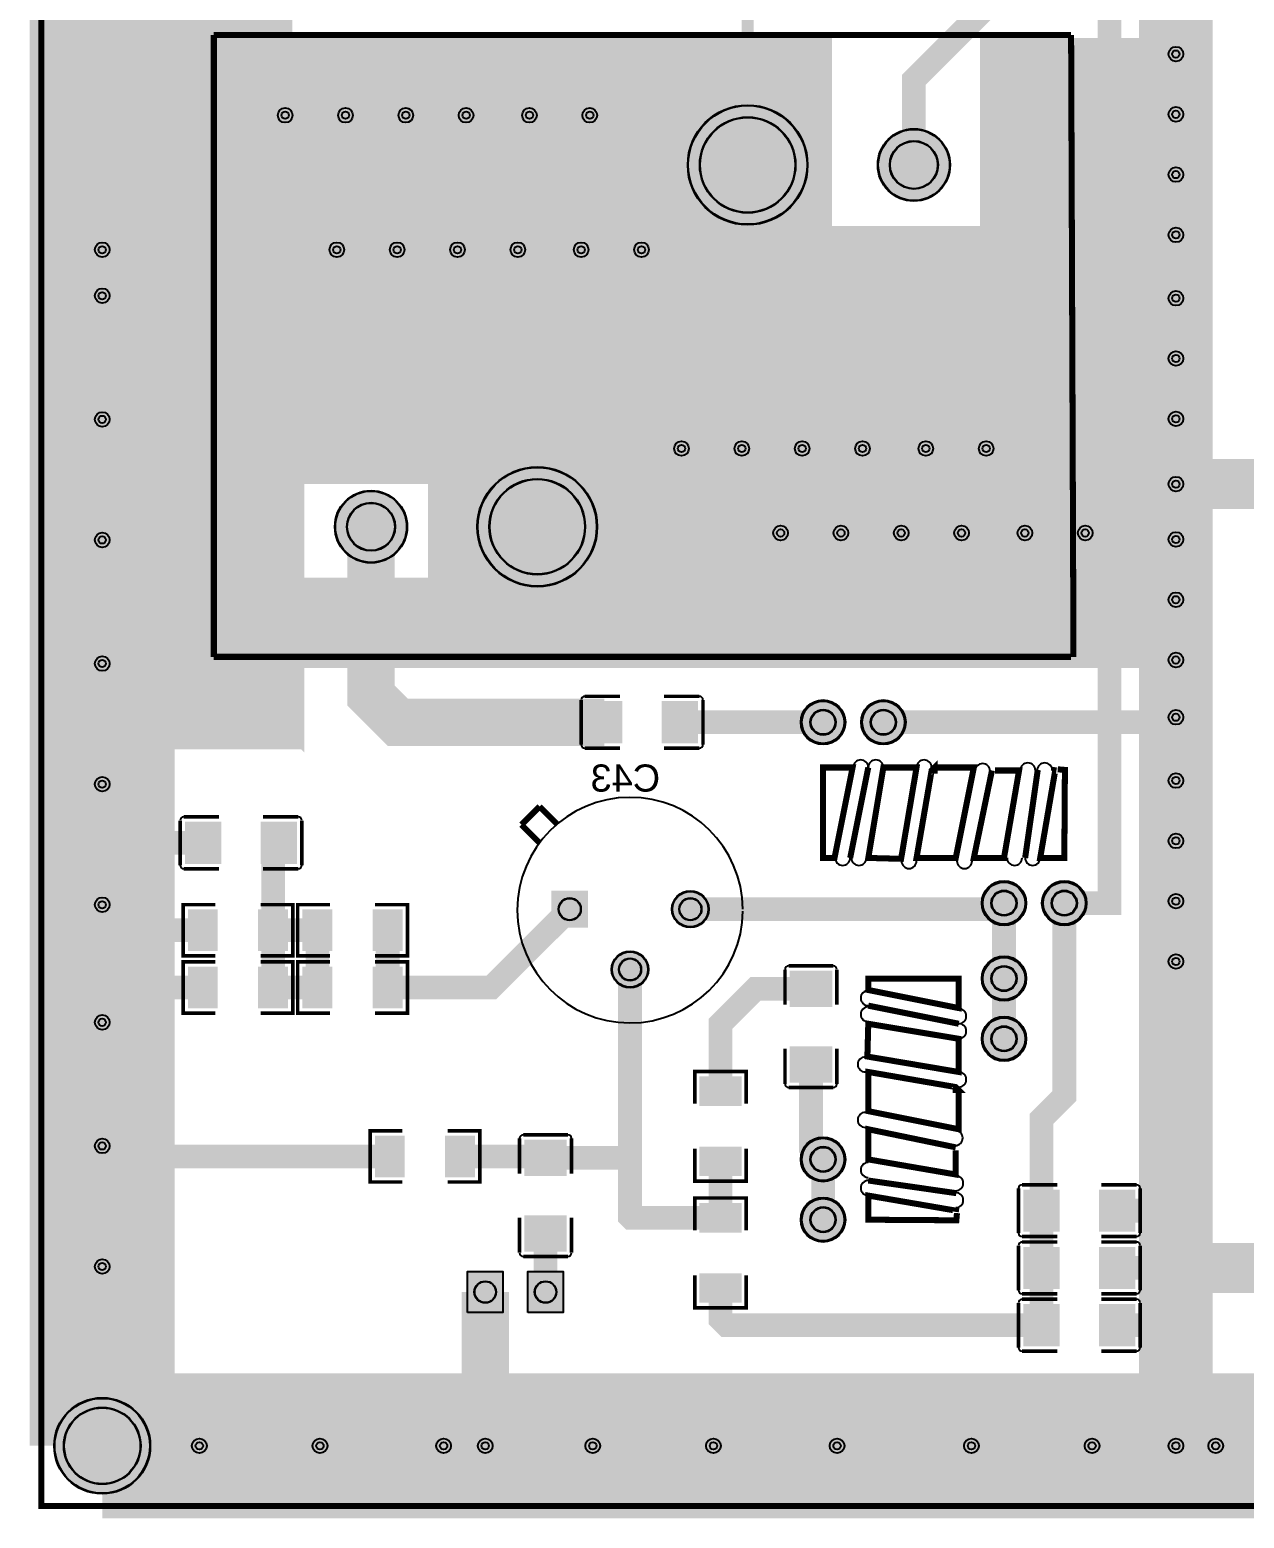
# Model space of a CAD drawing. Header units: millimetres. Extents: x 4 to 167, y 3 to 129.
# Drawn here: x 3.7 to 54.8, y 3.2 to 65.9 of the extents above; entities that cross this region are included whole.
import ezdxf

# ---------------------------------------------------------------- set-up
doc = ezdxf.new("R2010")
doc.units = ezdxf.units.MM
for name, color, linetype, true_color in [('BoardOutLine', 7, 'Continuous', 0xff00ff), ('BottomLayer', 7, 'Continuous', 0x0000ff), ('BottomPasteMaskLayer', 7, 'Continuous', 0x800000), ('BottomSilkLayer', 7, 'Continuous', 0x66cc33), ('BottomSolderMaskLayer', 7, 'Continuous', 0xaa00ff), ('Hole', 7, 'Continuous', 0x222222), ('Multi-Layer', 7, 'Continuous', 0xc0c0c0), ('TopLayer', 7, 'Continuous', 0xff0000), ('TopPasteMaskLayer', 7, 'Continuous', 0x808080), ('TopSilkLayer', 7, 'Continuous', 0xffcc00), ('TopSolderMaskLayer', 7, 'Continuous', 0x800080)]:
    doc.layers.add(name, color=color, linetype=linetype, true_color=true_color)
doc.styles.get("Standard").update_dxf_attribs({"font": 'arial.ttf'})

msp = doc.modelspace()

# ---------------------------------------------------------------- hatches: boundary and pattern name
at = {"layer": 'BottomLayer'}
for points in [[(14.79, 78.994), (14.79, 68.57), (14.732, 68.512), (14.732, 60.179), (7.601, 60.179), (6.731, 59.309), (6.731, 79.248)], [(6.731, 35.56), (15.113, 35.56), (15.24, 35.433), (15.24, 46.736), (20.447, 46.736), (20.447, 60.179), (7.093, 60.179), (6.731, 59.817)], [(33.91, 60.179), (20.32, 60.179), (20.447, 46.355), (21.209, 45.212)], [(33.91, 60.179), (33.91, 44.941), (33.909, 44.94), (25.051, 44.94), (25.05, 44.939), (20.466, 44.939), (20.447, 44.958), (20.447, 46.482)], [(33.909, 57.531), (47.498, 57.531), (47.498, 39.497), (47.752, 39.243), (20.447, 39.243), (20.447, 44.958)], [(28.614, 35.839), (28.614, 37.567), (27.129, 37.567), (27.129, 35.839)], [(30.314, 35.839), (30.314, 37.567), (31.799, 37.567), (31.799, 35.839)]]:
    msp.add_hatch(color=256, dxfattribs=at).paths.add_polyline_path(points)
at = {"layer": 'BottomPasteMaskLayer'}
for points in [[(28.614, 35.939), (28.614, 36.309), (28.514, 36.409), (28.209, 36.409), (28.109, 36.509), (28.109, 36.897), (28.209, 36.997), (28.514, 36.997), (28.614, 37.097), (28.614, 37.467), (28.514, 37.567), (27.229, 37.567), (27.129, 37.467), (27.129, 35.939), (27.229, 35.839), (28.514, 35.839)], [(30.314, 35.939), (30.314, 36.309), (30.414, 36.409), (30.719, 36.409), (30.819, 36.509), (30.819, 36.897), (30.719, 36.997), (30.414, 36.997), (30.314, 37.097), (30.314, 37.467), (30.414, 37.567), (31.699, 37.567), (31.799, 37.467), (31.799, 35.939), (31.699, 35.839), (30.414, 35.839)]]:
    msp.add_hatch(color=256, dxfattribs=at).paths.add_polyline_path(points)
at = {"layer": 'BottomSolderMaskLayer'}
for points in [[(31.385, 60.179, 1), (36.435, 60.179, 1)], [(39.385, 60.179, 1), (42.435, 60.179, 1)], [(22.525, 44.939, 1), (27.575, 44.939, 1)], [(16.525, 44.939, 1), (19.575, 44.939, 1)], [(36.144, 36.703, 1), (38.024, 36.703, 1)], [(38.684, 36.703, 1), (40.564, 36.703, 1)], [(28.639, 35.814), (28.639, 37.592), (27.104, 37.592), (27.104, 35.814)], [(30.289, 35.814), (30.289, 37.592), (31.824, 37.592), (31.824, 35.814)], [(25.641, 29.604), (27.191, 29.604), (27.191, 28.054), (25.641, 28.054)], [(30.721, 28.829, 1), (32.271, 28.829, 1)], [(43.764, 29.083, 1), (45.644, 29.083, 1)], [(46.304, 29.083, 1), (48.184, 29.083, 1)], [(28.181, 26.289, 1), (29.731, 26.289, 1)], [(43.764, 25.908, 1), (45.644, 25.908, 1)], [(43.764, 23.368, 1), (45.644, 23.368, 1)], [(36.144, 18.288, 1), (38.024, 18.288, 1)], [(36.144, 15.748, 1), (38.024, 15.748, 1)], [(22.092, 11.811), (22.092, 13.589), (23.628, 13.589), (23.628, 11.811)], [(24.632, 11.811), (24.632, 13.589), (26.168, 13.589), (26.168, 11.811)], [(4.706, 6.223, 1), (8.756, 6.223, 1)]]:
    msp.add_hatch(color=256, dxfattribs=at).paths.add_polyline_path(points)
at = {"layer": 'Multi-Layer'}
for points in [[(31.41, 60.179, 1), (36.41, 60.179, 1)], [(39.41, 60.179, 1), (42.41, 60.179, 1)], [(22.55, 44.939, 1), (27.55, 44.939, 1)], [(16.55, 44.939, 1), (19.55, 44.939, 1)], [(36.195, 36.703, 1), (37.973, 36.703, 1)], [(38.735, 36.703, 1), (40.513, 36.703, 1)], [(25.667, 29.578), (27.165, 29.578), (27.165, 28.08), (25.667, 28.08)], [(30.747, 28.829, 1), (32.245, 28.829, 1)], [(43.815, 29.083, 1), (45.593, 29.083, 1)], [(46.355, 29.083, 1), (48.133, 29.083, 1)], [(28.207, 26.289, 1), (29.705, 26.289, 1)], [(43.815, 25.908, 1), (45.593, 25.908, 1)], [(43.815, 23.368, 1), (45.593, 23.368, 1)], [(36.195, 18.288, 1), (37.973, 18.288, 1)], [(36.195, 15.748, 1), (37.973, 15.748, 1)]]:
    msp.add_hatch(color=256, dxfattribs=at).paths.add_polyline_path(points)
at = {"layer": 'TopLayer'}
for points in [[(6.731, 65.786), (33.782, 65.786), (33.909, 65.659), (37.338, 65.659), (37.465, 65.786), (37.465, 56.607), (7.331, 56.607), (7.239, 56.515)], [(51.943, 65.532), (43.688, 65.532), (43.688, 56.861), (43.434, 56.607), (51.273, 56.607), (51.943, 57.277), (51.943, 57.277)], [(6.731, 56.642), (6.731, 48.742), (7.239, 48.234), (51.943, 48.234), (51.943, 56.607)], [(20.447, 48.234), (20.447, 38.989), (51.943, 38.989), (51.943, 48.234)], [(21.336, 42.799), (6.731, 42.799), (6.731, 38.989), (21.971, 38.989), (22.479, 39.497)], [(11.723, 30.759), (11.723, 32.487), (10.238, 32.487), (10.238, 30.759)], [(13.423, 30.759), (13.423, 32.487), (14.908, 32.487), (14.908, 30.759)], [(11.571, 28.791), (11.571, 27.09), (10.364, 27.09), (10.364, 28.791)], [(13.321, 28.791), (13.321, 27.09), (14.529, 27.09), (14.529, 28.791)], [(16.397, 28.791), (16.397, 27.09), (15.19, 27.09), (15.19, 28.791)], [(18.147, 28.791), (18.147, 27.09), (19.355, 27.09), (19.355, 28.791)], [(11.571, 26.378), (11.571, 24.677), (10.364, 24.677), (10.364, 26.378)], [(13.321, 26.378), (13.321, 24.677), (14.529, 24.677), (14.529, 26.378)], [(16.397, 26.378), (16.397, 24.677), (15.19, 24.677), (15.19, 26.378)], [(18.147, 26.378), (18.147, 24.677), (19.355, 24.677), (19.355, 26.378)], [(37.44, 24.726), (35.712, 24.726), (35.712, 26.211), (37.44, 26.211)], [(37.44, 23.026), (35.712, 23.026), (35.712, 21.541), (37.44, 21.541)], [(31.916, 20.56), (33.617, 20.56), (33.617, 21.768), (31.916, 21.768)], [(19.445, 19.266), (19.445, 17.565), (18.238, 17.565), (18.238, 19.266)], [(21.195, 19.266), (21.195, 17.565), (22.403, 17.565), (22.403, 19.266)], [(26.264, 17.614), (24.536, 17.614), (24.536, 19.099), (26.264, 19.099)], [(31.916, 18.81), (33.617, 18.81), (33.617, 17.603), (31.916, 17.603)], [(47.029, 15.265), (47.029, 16.993), (45.544, 16.993), (45.544, 15.265)], [(48.729, 15.265), (48.729, 16.993), (50.214, 16.993), (50.214, 15.265)], [(33.617, 15.226), (31.916, 15.226), (31.916, 16.434), (33.617, 16.434)], [(26.264, 15.914), (24.536, 15.914), (24.536, 14.429), (26.264, 14.429)], [(47.029, 12.852), (47.029, 14.58), (45.544, 14.58), (45.544, 12.852)], [(48.729, 12.852), (48.729, 14.58), (50.214, 14.58), (50.214, 12.852)], [(33.617, 13.476), (31.916, 13.476), (31.916, 12.269), (33.617, 12.269)], [(47.029, 10.439), (47.029, 12.167), (45.544, 12.167), (45.544, 10.439)], [(48.729, 10.439), (48.729, 12.167), (50.214, 12.167), (50.214, 10.439)]]:
    msp.add_hatch(color=256, dxfattribs=at).paths.add_polyline_path(points)
at = {"layer": 'TopPasteMaskLayer'}
for points in [[(11.723, 30.859), (11.723, 31.229), (11.623, 31.329), (11.318, 31.329), (11.218, 31.429), (11.218, 31.817), (11.318, 31.917), (11.623, 31.917), (11.723, 32.017), (11.723, 32.387), (11.623, 32.487), (10.338, 32.487), (10.238, 32.387), (10.238, 30.859), (10.338, 30.759), (11.623, 30.759)], [(13.423, 30.859), (13.423, 31.229), (13.523, 31.329), (13.828, 31.329), (13.928, 31.429), (13.928, 31.817), (13.828, 31.917), (13.523, 31.917), (13.423, 32.017), (13.423, 32.387), (13.523, 32.487), (14.808, 32.487), (14.908, 32.387), (14.908, 30.859), (14.808, 30.759), (13.523, 30.759)], [(11.571, 28.691), (11.571, 28.329), (11.471, 28.229), (11.26, 28.229), (11.16, 28.129), (11.16, 27.751), (11.26, 27.651), (11.471, 27.651), (11.571, 27.551), (11.571, 27.19), (11.471, 27.09), (10.464, 27.09), (10.364, 27.19), (10.364, 28.691), (10.464, 28.791), (11.471, 28.791)], [(13.321, 28.691), (13.321, 28.329), (13.421, 28.229), (13.632, 28.229), (13.732, 28.129), (13.732, 27.751), (13.632, 27.651), (13.421, 27.651), (13.321, 27.551), (13.321, 27.19), (13.421, 27.09), (14.429, 27.09), (14.529, 27.19), (14.529, 28.691), (14.429, 28.791), (13.421, 28.791)], [(16.397, 28.691), (16.397, 28.329), (16.297, 28.229), (16.086, 28.229), (15.986, 28.129), (15.986, 27.751), (16.086, 27.651), (16.297, 27.651), (16.397, 27.551), (16.397, 27.19), (16.297, 27.09), (15.29, 27.09), (15.19, 27.19), (15.19, 28.691), (15.29, 28.791), (16.297, 28.791)], [(18.147, 28.691), (18.147, 28.329), (18.247, 28.229), (18.458, 28.229), (18.558, 28.129), (18.558, 27.751), (18.458, 27.651), (18.247, 27.651), (18.147, 27.551), (18.147, 27.19), (18.247, 27.09), (19.255, 27.09), (19.355, 27.19), (19.355, 28.691), (19.255, 28.791), (18.247, 28.791)], [(11.571, 26.278), (11.571, 25.916), (11.471, 25.816), (11.26, 25.816), (11.16, 25.716), (11.16, 25.338), (11.26, 25.238), (11.471, 25.238), (11.571, 25.138), (11.571, 24.777), (11.471, 24.677), (10.464, 24.677), (10.364, 24.777), (10.364, 26.278), (10.464, 26.378), (11.471, 26.378)], [(13.321, 26.278), (13.321, 25.916), (13.421, 25.816), (13.632, 25.816), (13.732, 25.716), (13.732, 25.338), (13.632, 25.238), (13.421, 25.238), (13.321, 25.138), (13.321, 24.777), (13.421, 24.677), (14.429, 24.677), (14.529, 24.777), (14.529, 26.278), (14.429, 26.378), (13.421, 26.378)], [(16.397, 26.278), (16.397, 25.916), (16.297, 25.816), (16.086, 25.816), (15.986, 25.716), (15.986, 25.338), (16.086, 25.238), (16.297, 25.238), (16.397, 25.138), (16.397, 24.777), (16.297, 24.677), (15.29, 24.677), (15.19, 24.777), (15.19, 26.278), (15.29, 26.378), (16.297, 26.378)], [(18.147, 26.278), (18.147, 25.916), (18.247, 25.816), (18.458, 25.816), (18.558, 25.716), (18.558, 25.338), (18.458, 25.238), (18.247, 25.238), (18.147, 25.138), (18.147, 24.777), (18.247, 24.677), (19.255, 24.677), (19.355, 24.777), (19.355, 26.278), (19.255, 26.378), (18.247, 26.378)], [(37.34, 24.726), (36.97, 24.726), (36.87, 24.826), (36.87, 25.131), (36.77, 25.231), (36.382, 25.231), (36.282, 25.131), (36.282, 24.826), (36.182, 24.726), (35.812, 24.726), (35.712, 24.826), (35.712, 26.111), (35.812, 26.211), (37.34, 26.211), (37.44, 26.111), (37.44, 24.826)], [(37.34, 23.026), (36.97, 23.026), (36.87, 22.926), (36.87, 22.621), (36.77, 22.521), (36.382, 22.521), (36.282, 22.621), (36.282, 22.926), (36.182, 23.026), (35.812, 23.026), (35.712, 22.926), (35.712, 21.641), (35.812, 21.541), (37.34, 21.541), (37.44, 21.641), (37.44, 22.926)], [(32.016, 20.56), (32.377, 20.56), (32.477, 20.66), (32.477, 20.871), (32.577, 20.971), (32.955, 20.971), (33.055, 20.871), (33.055, 20.66), (33.155, 20.56), (33.517, 20.56), (33.617, 20.66), (33.617, 21.668), (33.517, 21.768), (32.016, 21.768), (31.916, 21.668), (31.916, 20.66)], [(19.445, 19.166), (19.445, 18.804), (19.345, 18.704), (19.134, 18.704), (19.034, 18.604), (19.034, 18.226), (19.134, 18.126), (19.345, 18.126), (19.445, 18.026), (19.445, 17.665), (19.345, 17.565), (18.338, 17.565), (18.238, 17.665), (18.238, 19.166), (18.338, 19.266), (19.345, 19.266)], [(21.195, 19.166), (21.195, 18.804), (21.295, 18.704), (21.506, 18.704), (21.606, 18.604), (21.606, 18.226), (21.506, 18.126), (21.295, 18.126), (21.195, 18.026), (21.195, 17.665), (21.295, 17.565), (22.303, 17.565), (22.403, 17.665), (22.403, 19.166), (22.303, 19.266), (21.295, 19.266)], [(26.164, 17.614), (25.794, 17.614), (25.694, 17.714), (25.694, 18.019), (25.594, 18.119), (25.206, 18.119), (25.106, 18.019), (25.106, 17.714), (25.006, 17.614), (24.636, 17.614), (24.536, 17.714), (24.536, 18.999), (24.636, 19.099), (26.164, 19.099), (26.264, 18.999), (26.264, 17.714)], [(32.016, 18.81), (32.377, 18.81), (32.477, 18.71), (32.477, 18.499), (32.577, 18.399), (32.955, 18.399), (33.055, 18.499), (33.055, 18.71), (33.155, 18.81), (33.517, 18.81), (33.617, 18.71), (33.617, 17.703), (33.517, 17.603), (32.016, 17.603), (31.916, 17.703), (31.916, 18.71)], [(47.029, 15.365), (47.029, 15.735), (46.929, 15.835), (46.624, 15.835), (46.524, 15.935), (46.524, 16.323), (46.624, 16.423), (46.929, 16.423), (47.029, 16.523), (47.029, 16.893), (46.929, 16.993), (45.644, 16.993), (45.544, 16.893), (45.544, 15.365), (45.644, 15.265), (46.929, 15.265)], [(48.729, 15.365), (48.729, 15.735), (48.829, 15.835), (49.134, 15.835), (49.234, 15.935), (49.234, 16.323), (49.134, 16.423), (48.829, 16.423), (48.729, 16.523), (48.729, 16.893), (48.829, 16.993), (50.114, 16.993), (50.214, 16.893), (50.214, 15.365), (50.114, 15.265), (48.829, 15.265)], [(33.517, 15.226), (33.155, 15.226), (33.055, 15.326), (33.055, 15.537), (32.955, 15.637), (32.577, 15.637), (32.477, 15.537), (32.477, 15.326), (32.377, 15.226), (32.016, 15.226), (31.916, 15.326), (31.916, 16.334), (32.016, 16.434), (33.517, 16.434), (33.617, 16.334), (33.617, 15.326)], [(26.164, 15.914), (25.794, 15.914), (25.694, 15.814), (25.694, 15.509), (25.594, 15.409), (25.206, 15.409), (25.106, 15.509), (25.106, 15.814), (25.006, 15.914), (24.636, 15.914), (24.536, 15.814), (24.536, 14.529), (24.636, 14.429), (26.164, 14.429), (26.264, 14.529), (26.264, 15.814)], [(47.029, 12.952), (47.029, 13.322), (46.929, 13.422), (46.624, 13.422), (46.524, 13.522), (46.524, 13.91), (46.624, 14.01), (46.929, 14.01), (47.029, 14.11), (47.029, 14.48), (46.929, 14.58), (45.644, 14.58), (45.544, 14.48), (45.544, 12.952), (45.644, 12.852), (46.929, 12.852)], [(48.729, 12.952), (48.729, 13.322), (48.829, 13.422), (49.134, 13.422), (49.234, 13.522), (49.234, 13.91), (49.134, 14.01), (48.829, 14.01), (48.729, 14.11), (48.729, 14.48), (48.829, 14.58), (50.114, 14.58), (50.214, 14.48), (50.214, 12.952), (50.114, 12.852), (48.829, 12.852)], [(33.517, 13.476), (33.155, 13.476), (33.055, 13.376), (33.055, 13.165), (32.955, 13.065), (32.577, 13.065), (32.477, 13.165), (32.477, 13.376), (32.377, 13.476), (32.016, 13.476), (31.916, 13.376), (31.916, 12.369), (32.016, 12.269), (33.517, 12.269), (33.617, 12.369), (33.617, 13.376)], [(47.029, 10.539), (47.029, 10.909), (46.929, 11.009), (46.624, 11.009), (46.524, 11.109), (46.524, 11.497), (46.624, 11.597), (46.929, 11.597), (47.029, 11.697), (47.029, 12.067), (46.929, 12.167), (45.644, 12.167), (45.544, 12.067), (45.544, 10.539), (45.644, 10.439), (46.929, 10.439)], [(48.729, 10.539), (48.729, 10.909), (48.829, 11.009), (49.134, 11.009), (49.234, 11.109), (49.234, 11.497), (49.134, 11.597), (48.829, 11.597), (48.729, 11.697), (48.729, 12.067), (48.829, 12.167), (50.114, 12.167), (50.214, 12.067), (50.214, 10.539), (50.114, 10.439), (48.829, 10.439)]]:
    msp.add_hatch(color=256, dxfattribs=at).paths.add_polyline_path(points)
at = {"layer": 'TopSolderMaskLayer'}
for points in [[(31.385, 60.179, 1), (36.435, 60.179, 1)], [(39.385, 60.179, 1), (42.435, 60.179, 1)], [(22.525, 44.939, 1), (27.575, 44.939, 1)], [(16.525, 44.939, 1), (19.575, 44.939, 1)], [(36.144, 36.703, 1), (38.024, 36.703, 1)], [(38.684, 36.703, 1), (40.564, 36.703, 1)], [(11.748, 30.734), (11.748, 32.512), (10.213, 32.512), (10.213, 30.734)], [(13.398, 30.734), (13.398, 32.512), (14.933, 32.512), (14.933, 30.734)], [(25.641, 29.604), (27.191, 29.604), (27.191, 28.054), (25.641, 28.054)], [(30.721, 28.829, 1), (32.271, 28.829, 1)], [(43.764, 29.083, 1), (45.644, 29.083, 1)], [(46.304, 29.083, 1), (48.184, 29.083, 1)], [(11.596, 28.816), (11.596, 27.064), (10.338, 27.064), (10.338, 28.816)], [(13.296, 28.816), (13.296, 27.064), (14.554, 27.064), (14.554, 28.816)], [(16.422, 28.816), (16.422, 27.064), (15.164, 27.064), (15.164, 28.816)], [(18.122, 28.816), (18.122, 27.064), (19.38, 27.064), (19.38, 28.816)], [(28.181, 26.289, 1), (29.731, 26.289, 1)], [(11.596, 26.403), (11.596, 24.651), (10.338, 24.651), (10.338, 26.403)], [(13.296, 26.403), (13.296, 24.651), (14.554, 24.651), (14.554, 26.403)], [(16.422, 26.403), (16.422, 24.651), (15.164, 24.651), (15.164, 26.403)], [(18.122, 26.403), (18.122, 24.651), (19.38, 24.651), (19.38, 26.403)], [(43.764, 25.908, 1), (45.644, 25.908, 1)], [(37.47, 24.704), (35.683, 24.704), (35.683, 26.233), (37.47, 26.233)], [(43.764, 23.368, 1), (45.644, 23.368, 1)], [(37.47, 23.048), (35.683, 23.048), (35.683, 21.519), (37.47, 21.519)], [(31.88, 20.542), (33.652, 20.542), (33.652, 21.786), (31.88, 21.786)], [(19.47, 19.291), (19.47, 17.539), (18.212, 17.539), (18.212, 19.291)], [(21.17, 19.291), (21.17, 17.539), (22.428, 17.539), (22.428, 19.291)], [(26.294, 17.592), (24.506, 17.592), (24.506, 19.121), (26.294, 19.121)], [(31.88, 18.828), (33.652, 18.828), (33.652, 17.584), (31.88, 17.584)], [(36.144, 18.288, 1), (38.024, 18.288, 1)], [(47.054, 15.24), (47.054, 17.018), (45.519, 17.018), (45.519, 15.24)], [(48.704, 15.24), (48.704, 17.018), (50.239, 17.018), (50.239, 15.24)], [(33.652, 15.208), (31.88, 15.208), (31.88, 16.452), (33.652, 16.452)], [(36.144, 15.748, 1), (38.024, 15.748, 1)], [(26.294, 15.936), (24.506, 15.936), (24.506, 14.407), (26.294, 14.407)], [(47.054, 12.827), (47.054, 14.605), (45.519, 14.605), (45.519, 12.827)], [(48.704, 12.827), (48.704, 14.605), (50.239, 14.605), (50.239, 12.827)], [(22.092, 11.811), (22.092, 13.589), (23.628, 13.589), (23.628, 11.811)], [(24.632, 11.811), (24.632, 13.589), (26.168, 13.589), (26.168, 11.811)], [(33.652, 13.494), (31.88, 13.494), (31.88, 12.25), (33.652, 12.25)], [(47.054, 10.414), (47.054, 12.192), (45.519, 12.192), (45.519, 10.414)], [(48.704, 10.414), (48.704, 12.192), (50.239, 12.192), (50.239, 10.414)], [(4.706, 6.223, 1), (8.756, 6.223, 1)]]:
    msp.add_hatch(color=256, dxfattribs=at).paths.add_polyline_path(points)

# ---------------------------------------------------------------- linework, layer by layer
at = {"layer": 'BoardOutLine', "const_width": 0.254}
msp.add_lwpolyline([(4.166, 128.677), (166.879, 128.677), (166.879, 3.683), (4.166, 3.683), (4.166, 128.677)], close=True, dxfattribs=at)
at = {"layer": 'BottomLayer'}
for points, const_width in [([(6.731, 126.111), (6.731, 6.223)], 6), ([(83.004, 87.503), (49.149, 87.503), (49.149, 29.083), (47.244, 29.083)], 1), ([(51.943, 64.853), (51.943, 67.52)], 2), ([(40.91, 60.179), (40.91, 63.77), (44.704, 67.564)], 1), ([(51.943, 62.313), (51.943, 64.853)], 2), ([(51.943, 59.773), (51.943, 62.313)], 2), ([(33.91, 60.179), (6.731, 60.179)], 2), ([(33.909, 60.18), (33.909, 44.94), (25.05, 44.94)], 2), ([(51.943, 57.233), (51.943, 59.773)], 2), ([(51.943, 54.566), (51.943, 57.233)], 2), ([(51.943, 52.026), (51.943, 54.566)], 2), ([(51.943, 49.486), (51.943, 52.026)], 2), ([(51.943, 46.736), (51.943, 49.486)], 2), ([(51.944, 44.406), (51.944, 46.736), (60.198, 46.736)], 2), ([(27.871, 36.703), (19.177, 36.703), (18.049, 37.831), (18.049, 44.94)], 2), ([(51.944, 41.866), (51.944, 44.406)], 2), ([(51.944, 39.326), (51.944, 41.866)], 2), ([(51.944, 36.913), (51.944, 39.326)], 2), ([(51.944, 34.246), (51.944, 36.913)], 2), ([(37.084, 36.703), (31.057, 36.703)], 1), ([(51.944, 31.706), (51.944, 34.246)], 2), ([(51.944, 29.166), (51.944, 31.706)], 2), ([(51.944, 26.626), (51.944, 29.166)], 2), ([(60.198, 13.716), (51.944, 13.716), (51.944, 26.626)], 2), ([(51.944, 13.716), (51.944, 6.223)], 2), ([(6.731, 6.223), (150.156, 6.223)], 6)]:
    msp.add_lwpolyline(points, dxfattribs=dict(at, const_width=const_width))
at = {"layer": 'BottomSilkLayer', "const_width": 0.152}
for points in [[(26.9, 35.763), (26.9, 37.643)], [(27.053, 37.796), (28.538, 37.796)], [(31.875, 37.796), (30.39, 37.796)], [(32.028, 35.763), (32.028, 37.643)], [(28.538, 35.61), (27.053, 35.61)], [(30.39, 35.61), (31.875, 35.61)]]:
    msp.add_lwpolyline(points, dxfattribs=at)
at = {"layer": 'BottomSilkLayer'}
for centre, start, end in [((27.053, 37.643), 90, 180), ((31.875, 37.643), 0, 90), ((27.053, 35.763), 180, 270), ((31.875, 35.763), 270, 360)]:
    msp.add_arc(centre, 0.152, start, end, dxfattribs=at)
at = {"layer": 'BottomSolderMaskLayer'}
for points, const_width in [([(6.731, 126.111), (6.731, 6.223)], 6.102), ([(51.943, 46.736), (51.943, 85.09)], 2.102), ([(51.944, 46.736), (51.943, 78.74)], 2.102), ([(60.198, 13.716), (51.944, 13.716), (51.944, 46.736), (60.198, 46.736)], 2.102), ([(51.944, 13.716), (51.944, 6.223)], 2.102), ([(6.731, 6.223), (150.156, 6.223)], 6.102), ([(6.731, 6.223), (164.338, 6.223)], 6.102)]:
    msp.add_lwpolyline(points, dxfattribs=dict(at, const_width=const_width))
for centre, radius in [((33.91, 60.179), 2.525), ((33.91, 60.179), 2.02), ((40.91, 60.179), 1.525), ((40.91, 60.179), 1.017), ((25.05, 44.939), 2.525), ((18.05, 44.939), 1.525), ((25.05, 44.939), 2.02), ((18.05, 44.939), 1.017), ((37.084, 36.703), 0.94), ((39.624, 36.703), 0.94), ((37.084, 36.703), 0.537), ((39.624, 36.703), 0.537), ((31.496, 28.829), 0.775), ((44.704, 29.083), 0.94), ((44.704, 29.083), 0.537), ((47.244, 29.083), 0.94), ((47.244, 29.083), 0.537), ((26.416, 28.829), 0.473), ((31.496, 28.829), 0.473), ((28.956, 26.289), 0.775), ((28.956, 26.289), 0.473), ((44.704, 25.908), 0.94), ((44.704, 25.908), 0.537), ((44.704, 23.368), 0.94), ((44.704, 23.368), 0.537), ((37.084, 18.288), 0.94), ((37.084, 18.288), 0.537), ((37.084, 15.748), 0.94), ((37.084, 15.748), 0.537), ((22.86, 12.7), 0.46), ((25.4, 12.7), 0.46), ((6.731, 6.223), 2.025), ((6.731, 6.223), 1.62)]:
    msp.add_circle(centre, radius, dxfattribs=at)
at = {"layer": 'Hole'}
for centre in [(51.943, 64.853), (14.434, 62.275), (16.974, 62.275), (19.514, 62.275), (22.054, 62.275), (24.721, 62.275), (27.261, 62.275), (51.943, 62.313), (51.943, 59.773), (51.943, 57.233), (6.731, 56.607), (16.611, 56.607), (19.151, 56.607), (21.691, 56.607), (24.231, 56.607), (26.898, 56.607), (29.438, 56.607), (6.731, 54.669), (51.943, 54.566), (51.943, 52.026), (6.731, 49.462), (6.731, 49.462), (51.943, 49.486), (31.125, 48.234), (33.665, 48.234), (36.205, 48.234), (38.745, 48.234), (41.412, 48.234), (43.952, 48.234), (51.943, 46.736), (6.731, 44.382), (6.731, 44.382), (6.731, 44.382), (35.298, 44.676), (37.838, 44.676), (40.378, 44.676), (42.918, 44.676), (45.585, 44.676), (48.125, 44.676), (51.944, 44.406), (51.944, 41.866), (6.731, 39.175), (51.944, 39.326), (51.944, 36.913), (6.731, 34.095), (6.731, 34.095), (51.944, 34.246), (51.944, 31.706), (6.731, 29.015), (6.731, 29.015), (6.731, 29.015), (51.944, 29.166), (51.944, 26.626), (6.731, 24.062), (6.731, 18.855), (6.731, 18.855), (6.731, 13.775), (6.731, 13.775), (10.82, 6.223), (15.9, 6.223), (15.9, 6.223), (21.107, 6.223), (21.107, 6.223), (22.86, 6.223), (27.387, 6.223), (27.387, 6.223), (32.467, 6.223), (32.467, 6.223), (37.674, 6.223), (37.674, 6.223), (43.332, 6.223), (43.332, 6.223), (48.412, 6.223), (48.412, 6.223), (51.943, 6.223), (53.619, 6.223)]:
    msp.add_circle(centre, 0.155, dxfattribs=at)
at = {"layer": 'Multi-Layer'}
for points in [[(22.117, 11.836), (22.117, 13.564), (23.602, 13.564), (23.602, 11.836)], [(24.657, 11.836), (24.657, 13.564), (26.142, 13.564), (26.142, 11.836)]]:
    msp.add_lwpolyline(points, close=True, dxfattribs=at)
for centre, radius in [((51.943, 64.853), 0.31), ((14.434, 62.275), 0.31), ((16.974, 62.275), 0.31), ((19.514, 62.275), 0.31), ((22.054, 62.275), 0.31), ((24.721, 62.275), 0.31), ((27.261, 62.275), 0.31), ((33.91, 60.179), 2.5), ((33.91, 60.179), 2), ((51.943, 62.313), 0.31), ((40.91, 60.179), 1.5), ((40.91, 60.179), 1), ((51.943, 59.773), 0.31), ((51.943, 57.233), 0.31), ((6.731, 56.607), 0.31), ((16.611, 56.607), 0.31), ((19.151, 56.607), 0.31), ((21.691, 56.607), 0.31), ((24.231, 56.607), 0.31), ((26.898, 56.607), 0.31), ((29.438, 56.607), 0.31), ((6.731, 54.669), 0.31), ((51.943, 54.566), 0.31), ((51.943, 52.026), 0.31), ((6.731, 49.462), 0.31), ((6.731, 49.462), 0.31), ((51.943, 49.486), 0.31), ((31.125, 48.234), 0.31), ((33.665, 48.234), 0.31), ((36.205, 48.234), 0.31), ((38.745, 48.234), 0.31), ((41.412, 48.234), 0.31), ((43.952, 48.234), 0.31), ((25.05, 44.939), 2.5), ((51.943, 46.736), 0.31), ((18.05, 44.939), 1.5), ((25.05, 44.939), 2), ((18.05, 44.939), 1), ((6.731, 44.382), 0.31), ((6.731, 44.382), 0.31), ((6.731, 44.382), 0.31), ((35.298, 44.676), 0.31), ((37.838, 44.676), 0.31), ((40.378, 44.676), 0.31), ((42.918, 44.676), 0.31), ((45.585, 44.676), 0.31), ((48.125, 44.676), 0.31), ((51.944, 44.406), 0.31), ((51.944, 41.866), 0.31), ((51.944, 39.326), 0.31), ((6.731, 39.175), 0.31), ((37.084, 36.703), 0.889), ((37.084, 36.703), 0.508), ((39.624, 36.703), 0.889), ((39.624, 36.703), 0.508), ((51.944, 36.913), 0.31), ((51.944, 34.246), 0.31), ((6.731, 34.095), 0.31), ((6.731, 34.095), 0.31), ((51.944, 31.706), 0.31), ((31.496, 28.829), 0.749), ((44.704, 29.083), 0.889), ((44.704, 29.083), 0.508), ((47.244, 29.083), 0.889), ((47.244, 29.083), 0.508), ((51.944, 29.166), 0.31), ((6.731, 29.015), 0.31), ((6.731, 29.015), 0.31), ((6.731, 29.015), 0.31), ((26.416, 28.829), 0.457), ((31.496, 28.829), 0.457), ((28.956, 26.289), 0.749), ((28.956, 26.289), 0.457), ((44.704, 25.908), 0.889), ((44.704, 25.908), 0.508), ((51.944, 26.626), 0.31), ((6.731, 24.062), 0.31), ((44.704, 23.368), 0.889), ((44.704, 23.368), 0.508), ((6.731, 18.855), 0.31), ((6.731, 18.855), 0.31), ((37.084, 18.288), 0.889), ((37.084, 18.288), 0.508), ((37.084, 15.748), 0.889), ((37.084, 15.748), 0.508), ((6.731, 13.775), 0.31), ((6.731, 13.775), 0.31), ((22.86, 12.7), 0.445), ((25.4, 12.7), 0.445), ((6.731, 6.223), 2), ((6.731, 6.223), 1.6), ((10.82, 6.223), 0.31), ((15.9, 6.223), 0.31), ((15.9, 6.223), 0.31), ((21.107, 6.223), 0.31), ((21.107, 6.223), 0.31), ((22.86, 6.223), 0.31), ((27.387, 6.223), 0.31), ((27.387, 6.223), 0.31), ((32.467, 6.223), 0.31), ((32.467, 6.223), 0.31), ((37.674, 6.223), 0.31), ((37.674, 6.223), 0.31), ((43.332, 6.223), 0.31), ((43.332, 6.223), 0.31), ((48.412, 6.223), 0.31), ((48.412, 6.223), 0.31), ((51.943, 6.223), 0.31), ((53.619, 6.223), 0.31)]:
    msp.add_circle(centre, radius, dxfattribs=at)
at = {"layer": 'TopLayer'}
for points, const_width in [([(6.731, 54.669), (6.731, 126.111)], 6), ([(51.943, 67.564), (51.943, 6.223)], 3), ([(22.098, 68.118), (33.909, 68.118), (33.909, 60.18)], 0.5), ([(6.731, 49.462), (6.731, 54.669)], 6), ([(51.943, 56.607), (6.731, 56.607)], 2), ([(6.731, 44.382), (6.731, 49.462)], 6), ([(6.731, 48.234), (31.125, 48.234)], 2), ([(31.125, 48.234), (33.665, 48.234)], 2), ([(33.665, 48.234), (36.205, 48.234)], 2), ([(36.205, 48.234), (38.745, 48.234)], 2), ([(38.745, 48.234), (41.412, 48.234)], 2), ([(41.412, 48.234), (43.952, 48.234)], 2), ([(43.952, 48.234), (51.943, 48.234)], 2), ([(6.731, 39.175), (6.731, 44.382)], 6), ([(60.198, 46.736), (51.943, 46.736)], 1), ([(6.731, 34.095), (6.731, 39.175)], 6), ([(6.731, 29.015), (6.731, 34.095)], 6), ([(39.624, 36.703), (51.435, 36.703)], 1), ([(10.98, 31.623), (7.493, 31.623), (6.731, 32.385)], 1), ([(6.731, 24.062), (6.731, 29.015)], 6), ([(14.166, 31.623), (13.924, 31.382), (13.924, 27.94)], 1), ([(31.496, 28.829), (44.45, 28.829), (44.704, 29.083)], 1), ([(44.704, 25.908), (44.704, 29.083)], 1), ([(47.244, 29.083), (47.244, 20.955), (46.287, 19.997), (46.287, 16.129)], 1), ([(26.416, 28.829), (23.114, 25.527), (18.75, 25.527)], 1), ([(10.968, 27.94), (6.731, 27.94)], 1), ([(13.925, 27.94), (13.925, 25.527)], 1), ([(13.925, 27.94), (15.793, 27.94)], 1), ([(15.793, 27.94), (15.793, 25.527)], 1), ([(18.751, 27.94), (18.751, 25.527)], 1), ([(6.731, 18.855), (6.731, 24.062)], 6), ([(28.956, 26.289), (28.956, 15.875), (29.001, 15.83), (32.766, 15.83)], 1), ([(44.704, 25.908), (44.704, 23.368)], 1), ([(10.968, 25.527), (6.731, 25.527)], 1), ([(13.925, 25.527), (15.793, 25.527)], 1), ([(32.766, 21.163), (32.766, 24.003), (34.232, 25.469), (36.576, 25.469)], 1), ([(36.576, 22.283), (36.576, 18.796), (37.084, 18.288)], 1), ([(6.731, 13.775), (6.731, 18.855)], 6), ([(18.842, 18.415), (6.731, 18.415)], 1), ([(25.4, 18.357), (25.342, 18.415), (21.799, 18.415)], 1), ([(28.956, 18.437), (28.876, 18.357), (25.4, 18.357)], 1), ([(32.766, 15.83), (32.766, 18.206)], 1), ([(37.084, 15.748), (37.084, 18.288)], 1), ([(6.731, 6.223), (6.731, 13.775)], 6), ([(46.287, 13.716), (46.287, 16.129)], 1), ([(49.472, 16.129), (51.943, 16.129)], 1), ([(25.4, 15.171), (25.4, 12.7)], 1), ([(46.287, 11.303), (46.287, 13.716)], 1), ([(49.472, 13.716), (51.943, 13.716)], 1), ([(22.86, 12.7), (22.86, 6.223)], 2), ([(32.766, 12.873), (32.766, 11.557), (33.02, 11.303), (46.287, 11.303)], 1), ([(49.472, 11.303), (51.943, 11.303)], 1), ([(10.82, 6.223), (6.731, 6.223)], 6), ([(15.9, 6.223), (10.82, 6.223)], 6), ([(21.107, 6.223), (15.9, 6.223)], 6), ([(27.386, 6.223), (21.107, 6.223)], 6), ([(32.466, 6.223), (27.386, 6.223)], 6), ([(37.673, 6.223), (32.466, 6.223)], 6), ([(43.332, 6.223), (37.673, 6.223)], 6), ([(48.412, 6.223), (43.332, 6.223)], 6), ([(53.619, 6.223), (48.412, 6.223)], 6), ([(59.889, 6.223), (53.619, 6.223)], 6)]:
    msp.add_lwpolyline(points, dxfattribs=dict(at, const_width=const_width))
at = {"layer": 'TopSilkLayer'}
for points, const_width in [([(11.43, 65.659), (47.53, 65.659)], 0.254), ([(11.43, 65.659), (11.43, 39.459)], 0.254), ([(47.53, 65.659), (47.63, 39.459)], 0.254), ([(11.43, 39.459), (47.53, 39.459)], 0.254), ([(38.227, 30.988), (38.989, 34.798)], 0.254), ([(41.783, 34.544), (41.783, 34.798), (41.656, 34.671), (41.021, 30.988), (42.672, 30.988), (43.434, 34.798), (41.783, 34.798)], 0.254), ([(44.196, 34.671), (43.434, 30.988), (44.704, 30.988), (45.339, 34.671), (44.831, 34.671), (44.323, 34.671)], 0.254), ([(45.593, 30.988), (46.126, 34.696)], 0.254), ([(46.914, 34.671), (46.862, 34.679), (46.228, 30.988), (47.244, 30.988), (47.269, 34.696), (46.965, 34.722)], 0.254), ([(24.384, 32.385), (25.149, 33.15)], 0.254), ([(25.149, 33.15), (25.913, 32.385)], 0.254), ([(10.009, 30.683), (10.009, 32.563)], 0.152), ([(10.162, 32.716), (11.647, 32.716)], 0.152), ([(14.984, 32.716), (13.499, 32.716)], 0.152), ([(15.137, 30.683), (15.137, 32.563)], 0.152), ([(24.384, 32.385), (25.149, 31.621)], 0.254), ([(11.647, 30.53), (10.162, 30.53)], 0.152), ([(13.499, 30.53), (14.984, 30.53)], 0.152), ([(11.495, 29.019), (10.135, 29.019), (10.135, 26.861), (11.495, 26.861)], 0.152), ([(13.397, 29.019), (14.757, 29.019), (14.757, 26.861), (13.397, 26.861)], 0.152), ([(16.321, 29.019), (14.961, 29.019), (14.961, 26.861), (16.321, 26.861)], 0.152), ([(18.223, 29.019), (19.583, 29.019), (19.583, 26.861), (18.223, 26.861)], 0.152), ([(11.495, 26.606), (10.135, 26.606), (10.135, 24.448), (11.495, 24.448)], 0.152), ([(13.397, 26.606), (14.757, 26.606), (14.757, 24.448), (13.397, 24.448)], 0.152), ([(16.321, 26.606), (14.961, 26.606), (14.961, 24.448), (16.321, 24.448)], 0.152), ([(18.223, 26.606), (19.583, 26.606), (19.583, 24.448), (18.223, 24.448)], 0.152), ([(35.483, 26.287), (35.483, 24.802)], 0.152), ([(37.516, 26.44), (35.636, 26.44)], 0.152), ([(37.669, 24.802), (37.669, 26.287)], 0.152), ([(38.989, 24.765), (42.799, 24.003)], 0.254), ([(35.483, 21.465), (35.483, 22.95)], 0.152), ([(37.669, 22.95), (37.669, 21.465)], 0.152), ([(31.687, 20.636), (31.687, 21.996), (33.845, 21.996), (33.845, 20.636)], 0.152), ([(42.545, 21.209), (42.799, 21.209), (42.672, 21.336), (38.989, 21.971), (38.989, 20.32), (42.799, 19.558), (42.799, 21.209)], 0.254), ([(37.516, 21.312), (35.636, 21.312)], 0.152), ([(19.369, 19.494), (18.009, 19.494), (18.009, 17.336), (19.369, 17.336)], 0.152), ([(21.271, 19.494), (22.631, 19.494), (22.631, 17.336), (21.271, 17.336)], 0.152), ([(42.672, 18.796), (38.989, 19.558), (38.989, 18.288), (42.672, 17.653), (42.672, 18.161), (42.672, 18.669)], 0.254), ([(24.307, 19.175), (24.307, 17.69)], 0.152), ([(26.34, 19.328), (24.46, 19.328)], 0.152), ([(26.493, 17.69), (26.493, 19.175)], 0.152), ([(31.687, 18.734), (31.687, 17.374), (33.845, 17.374), (33.845, 18.734)], 0.152), ([(38.989, 17.399), (42.697, 16.866)], 0.254), ([(45.315, 15.189), (45.315, 17.069)], 0.152), ([(45.468, 17.222), (46.953, 17.222)], 0.152), ([(50.29, 17.222), (48.805, 17.222)], 0.152), ([(50.443, 15.189), (50.443, 17.069)], 0.152), ([(33.845, 15.302), (33.845, 16.662), (31.687, 16.662), (31.687, 15.302)], 0.152), ([(42.672, 16.078), (42.68, 16.13), (38.989, 16.764), (38.989, 15.748), (42.697, 15.723), (42.723, 16.027)], 0.254), ([(24.307, 14.353), (24.307, 15.838)], 0.152), ([(26.493, 15.838), (26.493, 14.353)], 0.152), ([(46.953, 15.036), (45.468, 15.036)], 0.152), ([(48.805, 15.036), (50.29, 15.036)], 0.152), ([(45.315, 12.776), (45.315, 14.656)], 0.152), ([(45.468, 14.809), (46.953, 14.809)], 0.152), ([(50.29, 14.809), (48.805, 14.809)], 0.152), ([(50.443, 12.776), (50.443, 14.656)], 0.152), ([(26.34, 14.2), (24.46, 14.2)], 0.152), ([(33.845, 13.4), (33.845, 12.04), (31.687, 12.04), (31.687, 13.4)], 0.152), ([(46.953, 12.623), (45.468, 12.623)], 0.152), ([(48.805, 12.623), (50.29, 12.623)], 0.152), ([(45.315, 10.363), (45.315, 12.243)], 0.152), ([(45.468, 12.396), (46.953, 12.396)], 0.152), ([(50.29, 12.396), (48.805, 12.396)], 0.152), ([(50.443, 10.363), (50.443, 12.243)], 0.152), ([(46.953, 10.21), (45.468, 10.21)], 0.152), ([(48.805, 10.21), (50.29, 10.21)], 0.152)]:
    msp.add_lwpolyline(points, dxfattribs=dict(at, const_width=const_width))
at = {"layer": 'TopSilkLayer', "const_width": 0.254}
for points in [[(37.084, 34.798), (37.084, 30.988), (37.567, 30.988), (38.329, 34.798), (37.084, 34.798)], [(39.624, 34.798), (38.989, 30.988), (40.371, 30.95), (41.021, 34.798), (39.624, 34.798)], [(42.799, 25.908), (38.989, 25.908), (38.989, 25.425), (42.799, 24.663), (42.799, 25.908)], [(42.799, 23.368), (38.989, 24.003), (38.951, 22.622), (42.799, 21.971), (42.799, 23.368)]]:
    msp.add_lwpolyline(points, close=True, dxfattribs=at)
at = {"layer": 'TopSilkLayer'}
for centre, radius, start, end in [((38.672, 34.798), 0.318, 0, 180), ((39.307, 34.798), 0.318, 0, 180), ((41.339, 34.798), 0.318, 0, 180), ((43.802, 34.646), 0.318, 0, 180), ((45.707, 34.671), 0.318, 0, 180), ((46.419, 34.671), 0.318, 0, 180), ((28.956, 28.79), 4.75, 0.50753, 359.49247), ((10.162, 32.563), 0.152, 90, 180), ((14.984, 32.563), 0.152, 0, 90), ((37.91, 30.988), 0.318, 180, 0), ((38.595, 30.988), 0.318, 180, 0), ((40.704, 30.861), 0.318, 180, 0), ((43.04, 30.861), 0.318, 180, 0), ((45.149, 30.988), 0.318, 180, 0), ((45.911, 30.988), 0.318, 180, 0), ((10.162, 30.683), 0.152, 180, 270), ((14.984, 30.683), 0.152, 270, 360), ((35.636, 26.287), 0.152, 90, 180), ((37.516, 26.287), 0.152, 0, 90), ((38.989, 25.083), 0.318, 90, 270), ((38.989, 24.397), 0.318, 90, 270), ((42.799, 24.321), 0.318, 270, 90), ((42.799, 23.686), 0.318, 270, 90), ((38.862, 22.289), 0.318, 90, 270), ((42.799, 21.654), 0.318, 270, 90), ((35.636, 21.465), 0.152, 180, 270), ((37.516, 21.465), 0.152, 270, 0), ((38.862, 19.952), 0.318, 90, 270), ((42.647, 19.19), 0.318, 270, 90), ((24.46, 19.175), 0.152, 90, 180), ((26.34, 19.175), 0.152, 0, 90), ((38.989, 17.844), 0.318, 90, 270), ((42.672, 17.285), 0.318, 270, 90), ((38.989, 17.082), 0.318, 90, 270), ((45.468, 17.069), 0.152, 90, 180), ((50.29, 17.069), 0.152, 0, 90), ((42.672, 16.574), 0.318, 270, 90), ((45.468, 15.189), 0.152, 180, 270), ((50.29, 15.189), 0.152, 270, 360), ((45.468, 14.656), 0.152, 90, 180), ((50.29, 14.656), 0.152, 0, 90), ((24.46, 14.353), 0.152, 180, 270), ((26.34, 14.353), 0.152, 270, 0), ((45.468, 12.776), 0.152, 180, 270), ((50.29, 12.776), 0.152, 270, 360), ((45.468, 12.243), 0.152, 90, 180), ((50.29, 12.243), 0.152, 0, 90), ((45.468, 10.363), 0.152, 180, 270), ((50.29, 10.363), 0.152, 270, 360)]:
    msp.add_arc(centre, radius, start, end, dxfattribs=at)
at = {"layer": 'TopSolderMaskLayer'}
for points, const_width in [([(6.731, 6.223), (6.731, 126.111)], 6.102), ([(51.943, 67.564), (51.943, 6.223)], 3.102), ([(164.338, 6.223), (6.731, 6.223)], 6.102)]:
    msp.add_lwpolyline(points, dxfattribs=dict(at, const_width=const_width))
for centre, radius in [((33.91, 60.179), 2.525), ((33.91, 60.179), 2.02), ((40.91, 60.179), 1.525), ((40.91, 60.179), 1.017), ((25.05, 44.939), 2.525), ((18.05, 44.939), 1.525), ((25.05, 44.939), 2.02), ((18.05, 44.939), 1.017), ((37.084, 36.703), 0.94), ((39.624, 36.703), 0.94), ((37.084, 36.703), 0.537), ((39.624, 36.703), 0.537), ((31.496, 28.829), 0.775), ((44.704, 29.083), 0.94), ((44.704, 29.083), 0.537), ((47.244, 29.083), 0.94), ((47.244, 29.083), 0.537), ((26.416, 28.829), 0.473), ((31.496, 28.829), 0.473), ((28.956, 26.289), 0.775), ((28.956, 26.289), 0.473), ((44.704, 25.908), 0.94), ((44.704, 25.908), 0.537), ((44.704, 23.368), 0.94), ((44.704, 23.368), 0.537), ((37.084, 18.288), 0.94), ((37.084, 18.288), 0.537), ((37.084, 15.748), 0.94), ((37.084, 15.748), 0.537), ((22.86, 12.7), 0.46), ((25.4, 12.7), 0.46), ((6.731, 6.223), 2.025), ((6.731, 6.223), 1.62)]:
    msp.add_circle(centre, radius, dxfattribs=at)

# ---------------------------------------------------------------- texts
at = {"layer": 'BottomSilkLayer', "text_generation_flag": 2}
msp.add_text('C43', height=1.143, dxfattribs=at).set_placement((30.226, 33.782))

doc.saveas('drawing.dxf')
